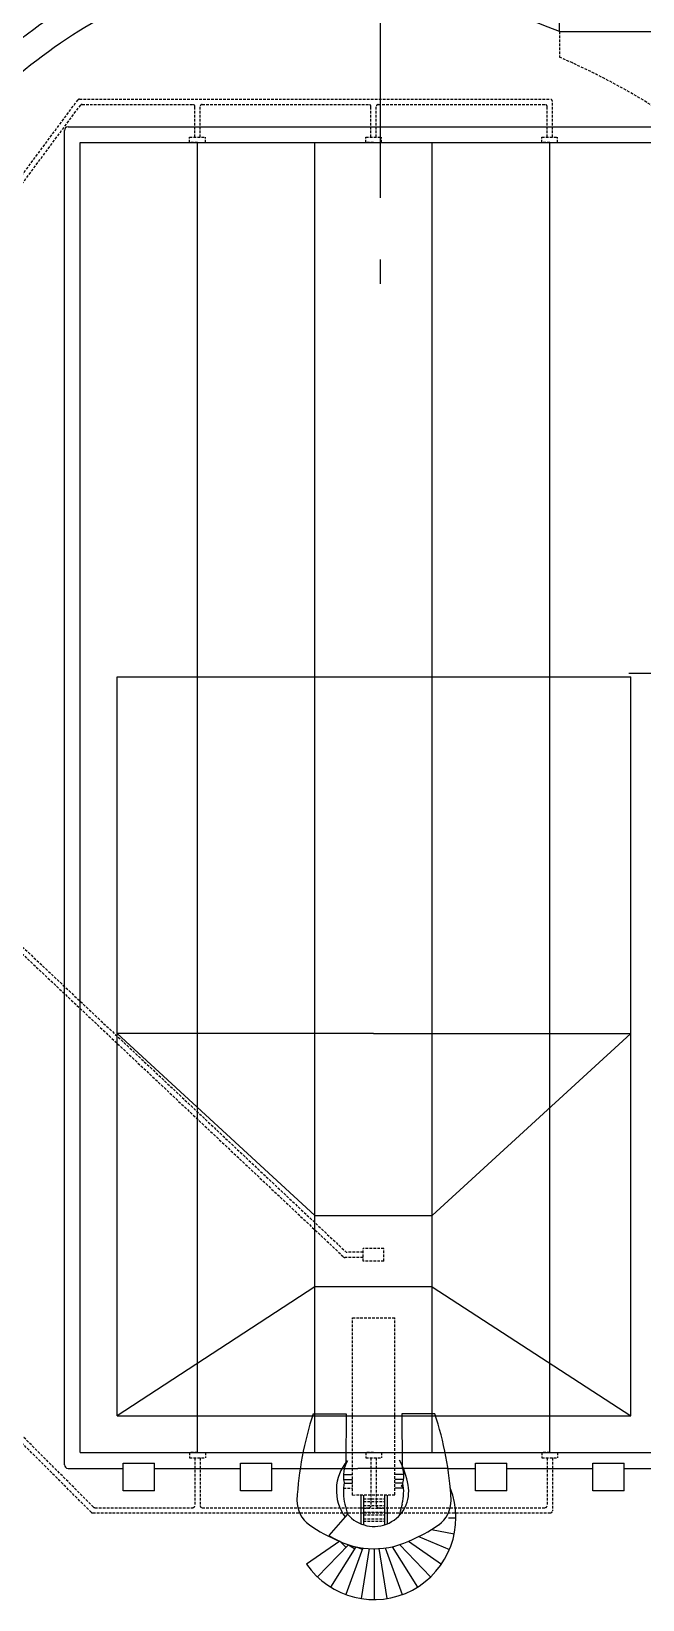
# Model space of a CAD drawing. Extents: x -30 to 1202, y 231 to 898.
# Drawn here: x 561.6 to 620, y 608.8 to 758.4 of the extents above; entities that cross this region are included whole.
import ezdxf

# ---------------------------------------------------------------- set-up
doc = ezdxf.new("R2010")
doc.units = 0
doc.header["$LTSCALE"] = 0.04
doc.linetypes.add('DASHED2', pattern=[9.525, 6.35, -3.175])
for name, color, linetype in [('0.1', 1, 'CONTINUOUS'), ('0.2', 2, 'CONTINUOUS'), ('0.5', 5, 'CONTINUOUS'), ('intal', 1, 'DASHED2'), ('PISO', 1, 'CONTINUOUS'), ('PISOS', 1, 'CONTINUOUS'), ('proyecciones', 1, 'DASHED2')]:
    doc.layers.add(name, color=color, linetype=linetype)

msp = doc.modelspace()

# ---------------------------------------------------------------- linework, layer by layer
at = {"layer": '0.1'}
for p, q in [((569.82, 626.35), (569.82, 696.86)), ((569.82, 696.86), (618.85, 696.86)), ((618.85, 626.35), (618.85, 696.86)), ((594.31, 662.83), (569.82, 662.83)), ((588.71, 645.46), (569.82, 662.83)), ((594.31, 662.83), (618.85, 662.83)), ((599.91, 645.46), (618.85, 662.83)), ((588.71, 645.46), (599.91, 645.46)), ((588.71, 638.66), (569.82, 626.35)), ((599.91, 638.66), (588.71, 638.66)), ((599.91, 638.66), (618.85, 626.35)), ((569.82, 626.35), (618.85, 626.35)), ((588.55, 626.54), (591.69, 626.54)), ((591.69, 626.54), (591.66, 621.89)), ((600.15, 626.54), (597.01, 626.54)), ((597.01, 626.54), (597.04, 621.59)), ((591.44, 620.76), (592.28, 620.76)), ((591.44, 620.26), (592.28, 620.26)), ((591.49, 619.93), (592.28, 619.93)), ((597.18, 620.76), (596.34, 620.76)), ((597.18, 620.26), (596.34, 620.26)), ((597.14, 619.93), (596.34, 619.93)), ((596.94, 619.67), (597.13, 619.83)), ((593.09, 618.79), (593.09, 616.03)), ((593.34, 618.79), (593.34, 615.94)), ((595.36, 618.79), (595.36, 615.94)), ((595.61, 618.79), (595.61, 616.03)), ((597.18, 619.43), (596.34, 619.43)), ((591.82, 616.96), (590.04, 614.93)), ((601.47, 616.62), (602.16, 616.62)), ((599.85, 615.51), (602.01, 615.07)), ((591.07, 614.37), (587.9, 612.2)), ((591.9, 614.05), (588.95, 610.97)), ((592.62, 613.86), (590.2, 610)), ((591.07, 614.37), (591.66, 613.81)), ((593.29, 613.74), (591.65, 609.29)), ((591.9, 614.05), (592.5, 613.67)), ((592.62, 613.86), (593.25, 613.63)), ((593.88, 613.68), (593.12, 608.9)), ((594.35, 613.67), (594.35, 608.81)), ((594.82, 613.68), (595.58, 608.9)), ((595.41, 613.74), (597.05, 609.29)), ((596.08, 613.85), (598.49, 610)), ((596.8, 614.05), (599.74, 610.97)), ((597.63, 614.37), (600.79, 612.2)), ((598.54, 614.86), (601.55, 613.59))]:
    msp.add_line(p, q, dxfattribs=at)
for centre, radius, start, end in [((618.27, 616.65), 31.32, 161.5899, 176.9829), ((570.43, 616.65), 31.32, 3.0171, 18.4101), ((595.04, 619.24), 4.29, 139.0231, 216.3753), ((594.31, 620.62), 2.89, 150.2097, 192.8532), ((594.31, 620.62), 2.89, 345.9316, 31.0214), ((589.48, 618.29), 8.25, 10.0658, 27.5716), ((594.35, 616.62), 7.81, 214.417, 21.4921), ((596.36, 619.12), 4.94, 169.9705, 193.9852), ((594.35, 619.1), 3.31, 220.165, 11.0971), ((594.35, 616.62), 4, 45.0888, 49.5902), ((592.24, 619.09), 4.94, 346.8305, 9.6732), ((589.93, 618.29), 2.94, 180, 233.4202), ((594.35, 616.62), 4, 135.4611, 136.9786), ((598.77, 618.29), 2.94, 306.5798, 0), ((614.76, 623.49), 23.85, 193.5055, 195.8931), ((563.25, 619.85), 33.69, 354.9454, 355.1476), ((573.79, 623.2), 23.85, 344.9226, 347.3102), ((597.94, 630.52), 17.55, 236.2245, 246.8301), ((590.76, 630.52), 17.55, 293.1699, 303.7755), ((594.35, 621.63), 7.97, 237.2472, 294.5944)]:
    msp.add_arc(centre, radius, start, end, dxfattribs=at)
at = {"layer": '0.2'}
for p, q in [((564.8, 621.68), (564.8, 748.98)), ((565.15, 749.33), (623.63, 749.33)), ((566.3, 747.83), (622.33, 747.83)), ((566.3, 622.83), (566.3, 747.83)), ((577.5, 622.83), (577.5, 747.83)), ((588.71, 622.83), (588.71, 747.83)), ((599.91, 622.83), (599.91, 747.83)), ((611.12, 622.83), (611.12, 747.83)), ((588.71, 638.66), (588.71, 645.46)), ((566.3, 622.83), (622.33, 622.83)), ((565.15, 621.33), (570.4, 621.33)), ((570.4, 619.18), (570.4, 621.82)), ((570.4, 621.82), (573.4, 621.82)), ((573.4, 619.18), (573.4, 621.82)), ((573.4, 621.33), (581.61, 621.33)), ((581.61, 619.18), (581.61, 621.82)), ((581.61, 621.82), (584.61, 621.82)), ((584.61, 619.18), (584.61, 621.82)), ((584.61, 621.33), (592.81, 621.33)), ((601.4, 621.33), (592.81, 621.33)), ((601.4, 621.33), (604.02, 621.33)), ((604.02, 619.18), (604.02, 621.82)), ((604.02, 621.82), (607.02, 621.82)), ((607.02, 619.18), (607.02, 621.82)), ((607.02, 621.33), (615.23, 621.33)), ((615.23, 619.18), (615.23, 621.82)), ((615.23, 621.82), (618.23, 621.82)), ((618.23, 619.18), (618.23, 621.82)), ((618.23, 621.33), (622.33, 621.33)), ((573.4, 619.18), (570.4, 619.18)), ((584.61, 619.18), (581.61, 619.18)), ((607.02, 619.18), (604.02, 619.18)), ((618.23, 619.18), (615.23, 619.18))]:
    msp.add_line(p, q, dxfattribs=at)
for centre, start, end in [((565.15, 748.98), 90, 180), ((565.15, 621.68), 180, 270)]:
    msp.add_arc(centre, 0.35, start, end, dxfattribs=at)
at = {"layer": '0.5'}
for q in [(612.04, 763.87), (625.94, 758.43)]:
    msp.add_line((612.04, 758.43), q, dxfattribs=at)
at = {"layer": 'intal'}
for p, q in [((530.74, 704.3), (566.07, 751.88)), ((531, 703.8), (566.32, 751.38)), ((566.23, 751.96), (611.17, 751.96)), ((566.48, 751.46), (577.05, 751.46)), ((577.25, 748.33), (577.25, 751.26)), ((577.75, 748.33), (577.75, 751.26)), ((577.95, 751.46), (593.86, 751.46)), ((594.06, 748.33), (594.06, 751.26)), ((594.56, 748.33), (594.56, 751.26)), ((594.76, 751.46), (610.67, 751.46)), ((610.87, 748.33), (610.87, 751.26)), ((611.37, 748.33), (611.37, 751.76)), ((576.75, 747.83), (576.75, 748.33)), ((576.75, 748.33), (578.25, 748.33)), ((578.25, 747.83), (578.25, 748.33)), ((593.56, 747.83), (593.56, 748.33)), ((593.56, 748.33), (595.06, 748.33)), ((595.06, 747.83), (595.06, 748.33)), ((610.37, 747.83), (610.37, 748.33)), ((610.37, 748.33), (611.87, 748.33)), ((611.87, 747.83), (611.87, 748.33)), ((577.5, 747.83), (576.75, 747.83)), ((577.5, 747.83), (578.25, 747.83)), ((594.31, 747.83), (593.56, 747.83)), ((594.31, 747.83), (595.06, 747.83)), ((611.12, 747.83), (610.37, 747.83)), ((611.12, 747.83), (611.87, 747.83)), ((531.12, 699.07), (591.64, 642.01)), ((551.03, 679.61), (591.44, 641.51)), ((593.32, 641.95), (591.78, 641.95)), ((595.3, 642.3), (593.32, 642.3)), ((593.32, 641.11), (593.32, 642.3)), ((595.3, 641.11), (595.3, 642.3)), ((593.32, 641.45), (591.58, 641.45)), ((595.3, 641.11), (593.32, 641.11)), ((567.57, 617.64), (550.75, 634.46)), ((592.28, 618.79), (592.28, 635.71)), ((592.28, 635.71), (596.34, 635.71)), ((596.34, 618.8), (596.34, 635.71)), ((567.36, 617.14), (550.25, 634.25)), ((577.5, 622.83), (576.75, 622.83)), ((576.75, 622.83), (576.75, 622.33)), ((577.5, 622.83), (578.25, 622.83)), ((578.25, 622.83), (578.25, 622.33)), ((594.31, 622.83), (593.56, 622.83)), ((593.56, 622.83), (593.56, 622.33)), ((594.31, 622.83), (595.06, 622.83)), ((595.06, 622.83), (595.06, 622.33)), ((611.12, 622.83), (610.37, 622.83)), ((610.37, 622.83), (610.37, 622.33)), ((611.12, 622.83), (611.87, 622.83)), ((611.87, 622.83), (611.87, 622.33)), ((576.75, 622.33), (578.25, 622.33)), ((577.25, 622.33), (577.25, 617.78)), ((577.75, 622.33), (577.75, 617.78)), ((593.56, 622.33), (595.06, 622.33)), ((594.06, 622.33), (594.06, 617.78)), ((594.56, 622.33), (594.56, 617.78)), ((610.37, 622.33), (611.87, 622.33)), ((610.87, 622.33), (610.87, 617.78)), ((611.37, 622.33), (611.37, 617.28)), ((591.44, 619.43), (592.28, 619.43)), ((592.28, 618.79), (596.34, 618.8)), ((593.34, 618.41), (595.36, 618.42)), ((593.34, 618.16), (595.36, 618.17)), ((567.5, 617.08), (611.17, 617.08)), ((567.71, 617.58), (577.05, 617.58)), ((577.95, 617.58), (593.86, 617.58)), ((593.34, 617.79), (595.36, 617.79)), ((593.34, 617.54), (595.36, 617.54)), ((593.34, 617.16), (595.36, 617.16)), ((593.34, 616.91), (595.36, 616.91)), ((593.34, 616.53), (595.36, 616.53)), ((594.76, 617.58), (610.67, 617.58)), ((593.34, 616.28), (595.36, 616.28))]:
    msp.add_line(p, q, dxfattribs=at)
for centre, start, end in [((566.23, 751.76), 90, 143.4121), ((566.48, 751.26), 90, 143.4121), ((577.05, 751.26), 0, 90), ((577.95, 751.26), 90, 180), ((593.86, 751.26), 0, 90), ((594.76, 751.26), 90, 180), ((610.67, 751.26), 0, 90), ((611.17, 751.76), 0, 90), ((591.78, 642.15), 226.6857, 270), ((591.78, 642.15), 226.6857, 270), ((591.58, 641.65), 226.6857, 270), ((591.58, 641.65), 226.6857, 270), ((567.5, 617.28), 225, 270), ((567.71, 617.78), 225, 270), ((577.05, 617.78), 270, 0), ((577.95, 617.78), 180, 270), ((593.86, 617.78), 270, 0), ((594.76, 617.78), 180, 270), ((610.67, 617.78), 270, 0), ((611.17, 617.28), 270, 0)]:
    msp.add_arc(centre, 0.2, start, end, dxfattribs=at)
at = {"layer": 'PISO'}
for centre, radius, start, end in [((592.53, 716.08), 54.97, 116.7412, 142.7236), ((587.16, 697.09), 66.19, 67.9258, 99.1626), ((592.53, 716.08), 52.44, 116.9006, 142.7236), ((592.53, 716.08), 49.9, 117.0763, 142.7236)]:
    msp.add_arc(centre, radius, start, end, dxfattribs=at)
at = {"layer": 'PISOS', "color": 5}
for p, q in [((594.98, 742.55), (594.98, 840.08)), ((594.98, 734.35), (594.98, 736.67)), ((618.68, 697.21), (625.99, 697.21))]:
    msp.add_line(p, q, dxfattribs=at)
at = {"layer": 'proyecciones'}
msp.add_line((612.04, 758.43), (612.04, 755.98), dxfattribs=at)
msp.add_arc((585.56, 694.52), 66.92, 48.8602, 66.6972, dxfattribs=at)

doc.saveas('drawing.dxf')
